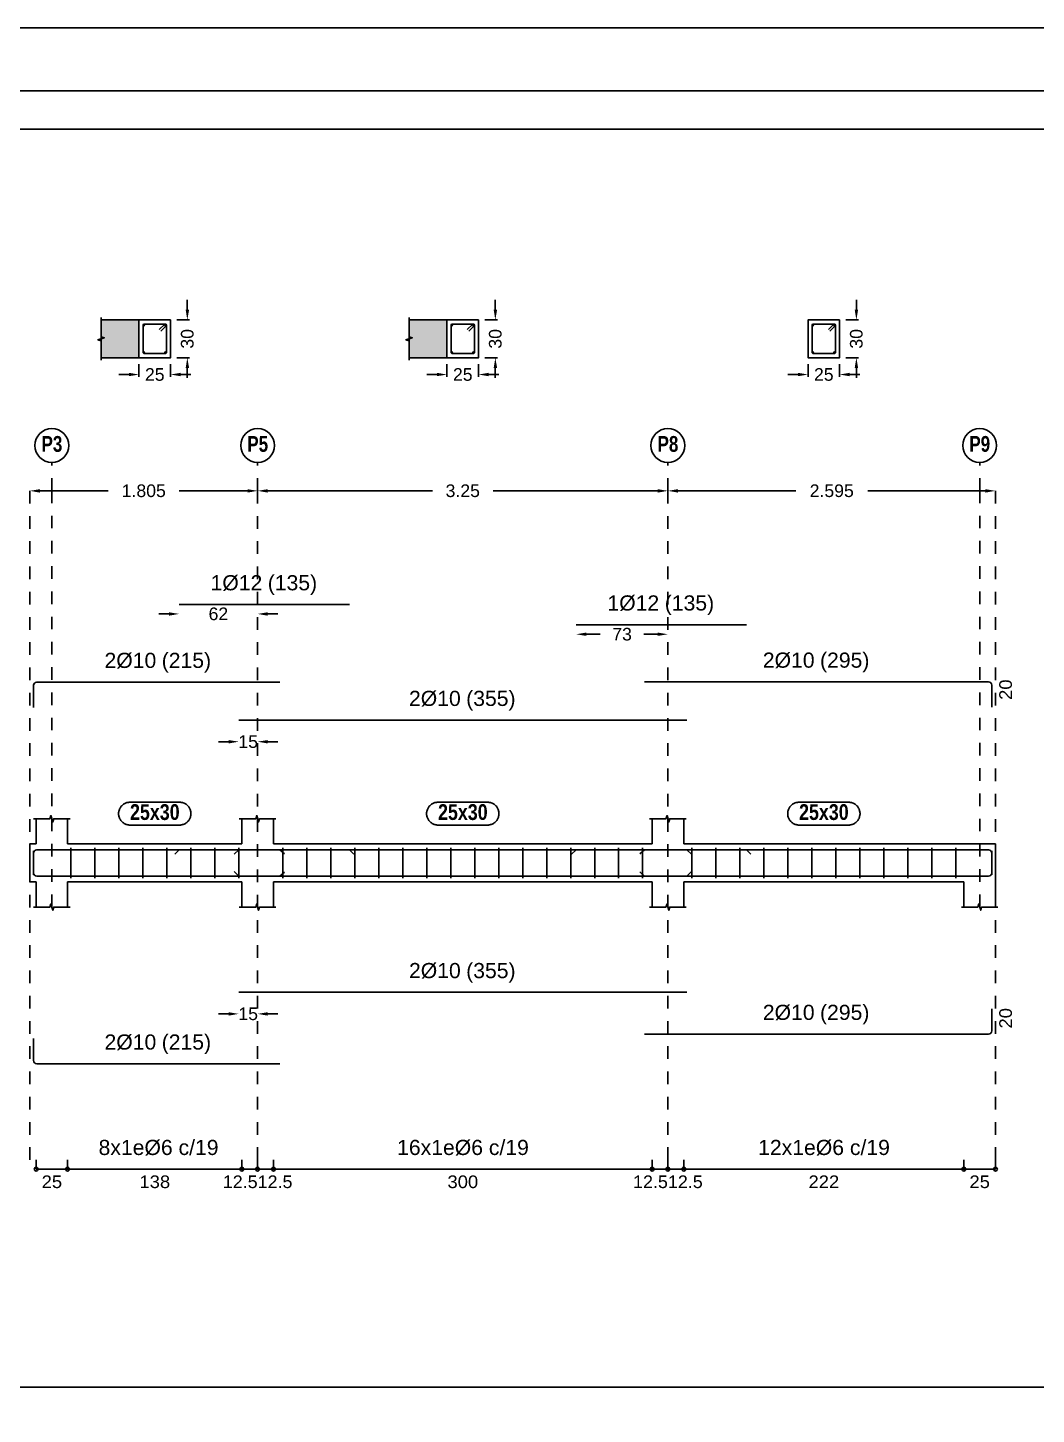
# Model space of a CAD drawing. Extents: x 2455 to 9764, y -806 to 181.
# Drawn here: x 4936.03 to 4944.02, y -489.6 to -478.61 of the extents above; entities that cross this region are included whole.
import ezdxf
from ezdxf.enums import TextEntityAlignment as Align

# ---------------------------------------------------------------- set-up
doc = ezdxf.new("R2010")
doc.units = 0
doc.header["$LTSCALE"] = 0.2
doc.header["$MEASUREMENT"] = 0
doc.linetypes.add('CYPE_RAYAPUNTO', pattern=[0.4125, 0.2025, -0.105, 0, -0.105])
doc.linetypes.add('PUNTOS2', pattern=[0.125, 0, -0.125])
doc.layers.add('01_cartela', color=6, linetype='CONTINUOUS', plot=False)
for name, color, linetype in [('01_cotas', 4, 'CONTINUOUS'), ('01_parcela', 7, 'CONTINUOUS'), ('01_primera', 5, 'CONTINUOUS'), ('ALZ_CONT_NUDOS', 5, 'CONTINUOUS'), ('ALZ_CONT_VIG_HORMIGON', 5, 'CONTINUOUS'), ('ALZ_COT_COT_LIN_APOYOS', 120, 'CYPE_RAYAPUNTO'), ('ALZ_REF_REF_REFERENCIA', 3, 'CONTINUOUS'), ('ALZ_REF_TEXTO_REF_NOMBRE', 3, 'CONTINUOUS'), ('ARM_LONGITUDINAL_Ø10', 4, 'CONTINUOUS'), ('ARM_LONGITUDINAL_Ø12', 4, 'CONTINUOUS'), ('ARM_TRANSVERSAL_Ø6', 4, 'CONTINUOUS'), ('SEC_CONT_FORJADOS_SECCION', 8, 'CONTINUOUS'), ('SEC_CONT_VIG_HORMIGON_SECCION', 2, 'CONTINUOUS'), ('UNI_CORTANTES', 3, 'CONTINUOUS')]:
    doc.layers.add(name, color=color, linetype=linetype)
doc.layers.add('VIG_CARAS', color=5, linetype='CONTINUOUS', lineweight=9)
doc.styles.add('BERNARDO', font='GOTHICB.TTF')
doc.styles.add('CYPETXT_0.15', font='arial.ttf', dxfattribs={"height": 0.1})
doc.styles.add('Estilo1', font='swissel.ttf')
doc.styles.add('NIEVES2', font='sanss___.ttf')
doc.styles.add('ROMANS', font='romans')
doc.dimstyles.new('DECIMAL-50', dxfattribs={"dimtxt": 0.08, "dimasz": 0.15, "dimexe": 0.05, "dimexo": 0.05, "dimgap": 0.09, "dimtad": 0, "dimzin": 0, "dimdsep": 46, "dimtxsty": 'ROMANS', "dimblk": 'DOTSMALL', "dimcen": 0.09, "dimclrt": 7, "dimadec": 0, "dimazin": 0, "dimtfac": 1.38, "dimtix": 1, "dimtofl": 0, "dimtmove": 2, "dimatfit": 3, "dimldrblk": 'OBLIQUE', "dimfxl": 1, "dimtolj": 1, "dimtzin": 0, "dimarcsym": 0})

# ---------------------------------------------------------------- blocks, each defined once
blk = doc.blocks.new('*D652')
at = {"layer": '01_cotas', "color": 0, "lineweight": -2, "transparency": 16777216}
for p, q in [((4936.83, -481.36), (4936.75, -481.36)), ((4937.24, -481.36), (4937.32, -481.36))]:
    blk.add_line(p, q, dxfattribs=at)
at = {"layer": '01_cotas', "color": 0, "linetype": 'PUNTOS2', "lineweight": -2, "transparency": 16777216}
for p, q in [((4936.91, -481.277), (4936.91, -481.41)), ((4937.16, -481.277), (4937.16, -481.41))]:
    blk.add_line(p, q, dxfattribs=at)
at = {"layer": '01_cotas', "color": 0, "transparency": 16777216}
for points in [[(4936.83, -481.346), (4936.83, -481.373), (4936.91, -481.36)], [(4937.24, -481.346), (4937.24, -481.373), (4937.16, -481.36)]]:
    blk.add_solid(points, dxfattribs=at)
at = {"layer": '01_cotas', "color": 5, "transparency": 16777216, "insert": (4937.035, -481.36), "char_height": 0.1, "attachment_point": 5, "style": 'Estilo1'}
blk.add_mtext('\\A1;25', dxfattribs=at)
blk = doc.blocks.new('*D653')
at = {"layer": '01_cotas', "color": 0, "lineweight": -2, "transparency": 16777216}
for p, q in [((4937.293, -480.847), (4937.293, -480.767)), ((4937.293, -481.307), (4937.293, -481.387))]:
    blk.add_line(p, q, dxfattribs=at)
at = {"layer": '01_cotas', "color": 0, "linetype": 'PUNTOS2', "lineweight": -2, "transparency": 16777216}
for p, q in [((4937.21, -480.927), (4937.343, -480.927)), ((4937.21, -481.227), (4937.343, -481.227))]:
    blk.add_line(p, q, dxfattribs=at)
at = {"layer": '01_cotas', "color": 0, "transparency": 16777216}
for points in [[(4937.28, -480.847), (4937.307, -480.847), (4937.293, -480.927)], [(4937.28, -481.307), (4937.307, -481.307), (4937.293, -481.227)]]:
    blk.add_solid(points, dxfattribs=at)
at = {"layer": '01_cotas', "color": 5, "transparency": 16777216, "insert": (4937.293, -481.077), "char_height": 0.1, "attachment_point": 5, "rotation": 90, "style": 'Estilo1'}
blk.add_mtext('\\A1;30', dxfattribs=at)
blk = doc.blocks.new('*D654')
at = {"layer": '01_cotas', "color": 0, "lineweight": -2, "transparency": 16777216}
for p, q in [((4939.27, -481.36), (4939.19, -481.36)), ((4939.68, -481.36), (4939.76, -481.36))]:
    blk.add_line(p, q, dxfattribs=at)
at = {"layer": '01_cotas', "color": 0, "linetype": 'PUNTOS2', "lineweight": -2, "transparency": 16777216}
for p, q in [((4939.35, -481.277), (4939.35, -481.41)), ((4939.6, -481.277), (4939.6, -481.41))]:
    blk.add_line(p, q, dxfattribs=at)
at = {"layer": '01_cotas', "color": 0, "transparency": 16777216}
for points in [[(4939.27, -481.346), (4939.27, -481.373), (4939.35, -481.36)], [(4939.68, -481.346), (4939.68, -481.373), (4939.6, -481.36)]]:
    blk.add_solid(points, dxfattribs=at)
at = {"layer": '01_cotas', "color": 5, "transparency": 16777216, "insert": (4939.475, -481.36), "char_height": 0.1, "attachment_point": 5, "style": 'Estilo1'}
blk.add_mtext('\\A1;25', dxfattribs=at)
blk = doc.blocks.new('*D655')
at = {"layer": '01_cotas', "color": 0, "lineweight": -2, "transparency": 16777216}
for p, q in [((4939.733, -480.847), (4939.733, -480.767)), ((4939.733, -481.307), (4939.733, -481.387))]:
    blk.add_line(p, q, dxfattribs=at)
at = {"layer": '01_cotas', "color": 0, "linetype": 'PUNTOS2', "lineweight": -2, "transparency": 16777216}
for p, q in [((4939.65, -480.927), (4939.783, -480.927)), ((4939.65, -481.227), (4939.783, -481.227))]:
    blk.add_line(p, q, dxfattribs=at)
at = {"layer": '01_cotas', "color": 0, "transparency": 16777216}
for points in [[(4939.72, -480.847), (4939.747, -480.847), (4939.733, -480.927)], [(4939.72, -481.307), (4939.747, -481.307), (4939.733, -481.227)]]:
    blk.add_solid(points, dxfattribs=at)
at = {"layer": '01_cotas', "color": 5, "transparency": 16777216, "insert": (4939.733, -481.077), "char_height": 0.1, "attachment_point": 5, "rotation": 90, "style": 'Estilo1'}
blk.add_mtext('\\A1;30', dxfattribs=at)
blk = doc.blocks.new('*D656')
at = {"layer": '01_cotas', "color": 0, "lineweight": -2, "transparency": 16777216}
for p, q in [((4942.13, -481.36), (4942.05, -481.36)), ((4942.54, -481.36), (4942.62, -481.36))]:
    blk.add_line(p, q, dxfattribs=at)
at = {"layer": '01_cotas', "color": 0, "linetype": 'PUNTOS2', "lineweight": -2, "transparency": 16777216}
for p, q in [((4942.21, -481.277), (4942.21, -481.41)), ((4942.46, -481.277), (4942.46, -481.41))]:
    blk.add_line(p, q, dxfattribs=at)
at = {"layer": '01_cotas', "color": 0, "transparency": 16777216}
for points in [[(4942.13, -481.346), (4942.13, -481.373), (4942.21, -481.36)], [(4942.54, -481.346), (4942.54, -481.373), (4942.46, -481.36)]]:
    blk.add_solid(points, dxfattribs=at)
at = {"layer": '01_cotas', "color": 5, "transparency": 16777216, "insert": (4942.335, -481.36), "char_height": 0.1, "attachment_point": 5, "style": 'Estilo1'}
blk.add_mtext('\\A1;25', dxfattribs=at)
blk = doc.blocks.new('*D657')
at = {"layer": '01_cotas', "color": 0, "lineweight": -2, "transparency": 16777216}
for p, q in [((4942.593, -480.847), (4942.593, -480.767)), ((4942.593, -481.307), (4942.593, -481.387))]:
    blk.add_line(p, q, dxfattribs=at)
at = {"layer": '01_cotas', "color": 0, "linetype": 'PUNTOS2', "lineweight": -2, "transparency": 16777216}
for p, q in [((4942.51, -480.927), (4942.643, -480.927)), ((4942.51, -481.227), (4942.643, -481.227))]:
    blk.add_line(p, q, dxfattribs=at)
at = {"layer": '01_cotas', "color": 0, "transparency": 16777216}
for points in [[(4942.58, -480.847), (4942.607, -480.847), (4942.593, -480.927)], [(4942.58, -481.307), (4942.607, -481.307), (4942.593, -481.227)]]:
    blk.add_solid(points, dxfattribs=at)
at = {"layer": '01_cotas', "color": 5, "transparency": 16777216, "insert": (4942.593, -481.077), "char_height": 0.1, "attachment_point": 5, "rotation": 90, "style": 'Estilo1'}
blk.add_mtext('\\A1;30', dxfattribs=at)
blk = doc.blocks.new('*D658')
at = {"layer": '01_cotas', "color": 0, "lineweight": -2, "transparency": 16777216}
for p, q in [((4936.125, -482.281), (4936.667, -482.281)), ((4937.77, -482.281), (4937.229, -482.281))]:
    blk.add_line(p, q, dxfattribs=at)
at = {"layer": '01_cotas', "color": 0, "transparency": 16777216}
for points in [[(4936.125, -482.268), (4936.125, -482.295), (4936.045, -482.281)], [(4937.77, -482.268), (4937.77, -482.295), (4937.85, -482.281)]]:
    blk.add_solid(points, dxfattribs=at)
at = {"layer": '01_cotas', "color": 5, "transparency": 16777216, "insert": (4936.948, -482.281), "char_height": 0.1, "attachment_point": 5, "style": 'Estilo1'}
blk.add_mtext('\\A1;1.805', dxfattribs=at)
blk = doc.blocks.new('*D659')
at = {"layer": '01_cotas', "color": 0, "lineweight": -2, "transparency": 16777216}
for p, q in [((4937.93, -482.281), (4939.235, -482.281)), ((4941.02, -482.281), (4939.715, -482.281))]:
    blk.add_line(p, q, dxfattribs=at)
at = {"layer": '01_cotas', "color": 0, "transparency": 16777216}
for points in [[(4937.93, -482.268), (4937.93, -482.295), (4937.85, -482.281)], [(4941.02, -482.268), (4941.02, -482.295), (4941.1, -482.281)]]:
    blk.add_solid(points, dxfattribs=at)
at = {"layer": '01_cotas', "color": 5, "transparency": 16777216, "insert": (4939.475, -482.281), "char_height": 0.1, "attachment_point": 5, "style": 'Estilo1'}
blk.add_mtext('\\A1;3.25', dxfattribs=at)
blk = doc.blocks.new('*D660')
at = {"layer": '01_cotas', "color": 0, "lineweight": -2, "transparency": 16777216}
for p, q in [((4941.18, -482.281), (4942.113, -482.281)), ((4943.615, -482.281), (4942.683, -482.281))]:
    blk.add_line(p, q, dxfattribs=at)
at = {"layer": '01_cotas', "color": 0, "transparency": 16777216}
for points in [[(4941.18, -482.268), (4941.18, -482.295), (4941.1, -482.281)], [(4943.615, -482.268), (4943.615, -482.295), (4943.695, -482.281)]]:
    blk.add_solid(points, dxfattribs=at)
at = {"layer": '01_cotas', "color": 5, "transparency": 16777216, "insert": (4942.398, -482.281), "char_height": 0.1, "attachment_point": 5, "style": 'Estilo1'}
blk.add_mtext('\\A1;2.595', dxfattribs=at)
blk = doc.blocks.new('*D661')
at = {"layer": '01_cotas', "color": 0, "lineweight": -2, "transparency": 16777216}
for p, q in [((4937.62, -484.268), (4937.54, -484.268)), ((4937.93, -484.268), (4938.01, -484.268))]:
    blk.add_line(p, q, dxfattribs=at)
at = {"layer": '01_cotas', "color": 0, "transparency": 16777216}
for points in [[(4937.62, -484.255), (4937.62, -484.282), (4937.7, -484.268)], [(4937.93, -484.255), (4937.93, -484.282), (4937.85, -484.268)]]:
    blk.add_solid(points, dxfattribs=at)
at = {"layer": '01_cotas', "color": 5, "transparency": 16777216, "insert": (4937.775, -484.268), "char_height": 0.1, "attachment_point": 5, "style": 'Estilo1'}
blk.add_mtext('\\A1;15', dxfattribs=at)
blk = doc.blocks.new('*D662')
at = {"layer": '01_cotas', "color": 0, "lineweight": -2, "transparency": 16777216}
for p, q in [((4937.62, -486.424), (4937.54, -486.424)), ((4937.93, -486.424), (4938.01, -486.424))]:
    blk.add_line(p, q, dxfattribs=at)
at = {"layer": '01_cotas', "color": 0, "transparency": 16777216}
for points in [[(4937.62, -486.411), (4937.62, -486.438), (4937.7, -486.424)], [(4937.93, -486.411), (4937.93, -486.438), (4937.85, -486.424)]]:
    blk.add_solid(points, dxfattribs=at)
at = {"layer": '01_cotas', "color": 5, "transparency": 16777216, "insert": (4937.775, -486.424), "char_height": 0.1, "attachment_point": 5, "style": 'Estilo1'}
blk.add_mtext('\\A1;15', dxfattribs=at)
blk = doc.blocks.new('*D663')
at = {"layer": '01_cotas', "color": 0, "lineweight": -2, "transparency": 16777216}
for p, q in [((4937.148, -483.256), (4937.068, -483.256)), ((4937.93, -483.256), (4938.01, -483.256))]:
    blk.add_line(p, q, dxfattribs=at)
at = {"layer": '01_cotas', "color": 0, "transparency": 16777216}
for points in [[(4937.148, -483.243), (4937.148, -483.27), (4937.228, -483.256)], [(4937.93, -483.243), (4937.93, -483.27), (4937.85, -483.256)]]:
    blk.add_solid(points, dxfattribs=at)
at = {"layer": '01_cotas', "color": 5, "transparency": 16777216, "insert": (4937.539, -483.256), "char_height": 0.1, "attachment_point": 5, "style": 'Estilo1'}
blk.add_mtext('\\A1;62', dxfattribs=at)
blk = doc.blocks.new('*D664')
at = {"layer": '01_cotas', "color": 0, "lineweight": -2, "transparency": 16777216}
for p, q in [((4940.453, -483.417), (4940.564, -483.417)), ((4941.02, -483.417), (4940.909, -483.417))]:
    blk.add_line(p, q, dxfattribs=at)
at = {"layer": '01_cotas', "color": 0, "transparency": 16777216}
for points in [[(4940.453, -483.404), (4940.453, -483.43), (4940.373, -483.417)], [(4941.02, -483.404), (4941.02, -483.43), (4941.1, -483.417)]]:
    blk.add_solid(points, dxfattribs=at)
at = {"layer": '01_cotas', "color": 5, "transparency": 16777216, "insert": (4940.737, -483.417), "char_height": 0.1, "attachment_point": 5, "style": 'Estilo1'}
blk.add_mtext('\\A1;73', dxfattribs=at)

msp = doc.modelspace()

# ---------------------------------------------------------------- hatches: boundary and pattern name
at = {"layer": 'SEC_CONT_FORJADOS_SECCION', "true_color": 0xdad7d3}
for points in [[(4936.61, -481.227), (4936.91, -481.227), (4936.91, -480.927), (4936.61, -480.927)], [(4939.05, -481.227), (4939.35, -481.227), (4939.35, -480.927), (4939.05, -480.927)]]:
    msp.add_hatch(color=254, dxfattribs=at).paths.add_polyline_path(points)

# ---------------------------------------------------------------- linework, layer by layer
at = {"layer": '01_cartela', "color": 3}
msp.add_lwpolyline([(4921.37, -478.613), (4921.37, -500.148), (4952.008, -500.148), (4952.008, -478.613)], close=True, dxfattribs=at)
at = {"layer": '01_parcela', "color": 7, "ltscale": 2.5}
for p, q in [((4951.508, -479.113), (4921.87, -479.113)), ((4921.869, -489.38), (4951.509, -489.38))]:
    msp.add_line(p, q, dxfattribs=at)
at = {"layer": '01_primera', "ltscale": 2.5}
msp.add_line((4921.87, -479.415), (4951.508, -479.415), dxfattribs=at)
at = {"layer": 'ALZ_CONT_NUDOS'}
for p, q in [((4936.095, -485.078), (4936.095, -484.878)), ((4936.345, -485.078), (4936.345, -484.878)), ((4937.725, -485.078), (4937.725, -484.878)), ((4937.975, -485.078), (4937.975, -484.878)), ((4940.975, -485.078), (4940.975, -484.878)), ((4941.225, -485.078), (4941.225, -484.878)), ((4936.095, -485.378), (4936.095, -485.578)), ((4936.345, -485.378), (4936.345, -485.578)), ((4937.725, -485.378), (4937.725, -485.578)), ((4937.975, -485.378), (4937.975, -485.578)), ((4940.975, -485.378), (4940.975, -485.578)), ((4941.225, -485.378), (4941.225, -485.578)), ((4943.445, -485.378), (4943.445, -485.578)), ((4943.695, -485.378), (4943.695, -485.578))]:
    msp.add_line(p, q, dxfattribs=at)
for points in [[(4936.075, -484.878), (4936.205, -484.878), (4936.213, -484.853), (4936.228, -484.903), (4936.235, -484.878), (4936.365, -484.878)], [(4937.705, -484.878), (4937.835, -484.878), (4937.843, -484.853), (4937.858, -484.903), (4937.865, -484.878), (4937.995, -484.878)], [(4940.955, -484.878), (4941.085, -484.878), (4941.093, -484.853), (4941.108, -484.903), (4941.115, -484.878), (4941.245, -484.878)], [(4936.095, -485.078), (4936.045, -485.078), (4936.045, -485.378), (4936.095, -485.378)], [(4943.445, -485.078), (4943.695, -485.078), (4943.695, -485.378)], [(4936.075, -485.578), (4936.205, -485.578), (4936.213, -485.553), (4936.228, -485.603), (4936.235, -485.578), (4936.365, -485.578)], [(4937.705, -485.578), (4937.835, -485.578), (4937.843, -485.553), (4937.858, -485.603), (4937.865, -485.578), (4937.995, -485.578)], [(4940.955, -485.578), (4941.085, -485.578), (4941.093, -485.553), (4941.108, -485.603), (4941.115, -485.578), (4941.245, -485.578)], [(4943.425, -485.578), (4943.555, -485.578), (4943.563, -485.553), (4943.578, -485.603), (4943.585, -485.578), (4943.715, -485.578)]]:
    msp.add_lwpolyline(points, dxfattribs=at)
at = {"layer": 'ALZ_CONT_VIG_HORMIGON'}
for p, q in [((4936.345, -485.078), (4937.725, -485.078)), ((4937.975, -485.078), (4940.975, -485.078)), ((4941.225, -485.078), (4943.445, -485.078)), ((4936.345, -485.378), (4937.725, -485.378)), ((4937.975, -485.378), (4940.975, -485.378)), ((4941.225, -485.378), (4943.445, -485.378))]:
    msp.add_line(p, q, dxfattribs=at)
at = {"layer": 'ALZ_COT_COT_LIN_APOYOS'}
for p, q in [((4936.22, -482.281), (4936.22, -482.056)), ((4937.85, -482.281), (4937.85, -482.056)), ((4941.1, -482.281), (4941.1, -482.056)), ((4943.57, -482.281), (4943.57, -482.056)), ((4936.045, -482.281), (4936.045, -487.654)), ((4936.22, -485.578), (4936.22, -482.281)), ((4937.85, -482.281), (4937.85, -487.654)), ((4941.1, -482.281), (4941.1, -487.654)), ((4943.57, -485.578), (4943.57, -482.281)), ((4943.695, -482.281), (4943.695, -487.654))]:
    msp.add_line(p, q, dxfattribs=at)
at = {"layer": 'ALZ_REF_REF_REFERENCIA'}
for centre in [(4936.22, -481.922), (4937.85, -481.922), (4941.1, -481.922), (4943.57, -481.922)]:
    msp.add_circle(centre, 0.134, dxfattribs=at)
at = {"layer": 'ALZ_REF_TEXTO_REF_NOMBRE', "color": 5}
for points in [[(4937.232, -484.748), (4937.238, -484.748), (4937.244, -484.749), (4937.25, -484.75), (4937.256, -484.751), (4937.261, -484.753), (4937.267, -484.755), (4937.272, -484.758), (4937.278, -484.761), (4937.283, -484.764), (4937.288, -484.768), (4937.292, -484.772), (4937.297, -484.776), (4937.301, -484.78), (4937.304, -484.785), (4937.308, -484.79), (4937.311, -484.795), (4937.314, -484.8), (4937.316, -484.806), (4937.318, -484.812), (4937.319, -484.817), (4937.321, -484.823), (4937.321, -484.829), (4937.322, -484.835), (4937.322, -484.841), (4937.321, -484.847), (4937.321, -484.853), (4937.319, -484.859), (4937.318, -484.865), (4937.316, -484.871), (4937.314, -484.876), (4937.311, -484.882), (4937.308, -484.887), (4937.304, -484.892), (4937.301, -484.896), (4937.297, -484.901), (4937.292, -484.905), (4937.288, -484.909), (4937.283, -484.912), (4937.278, -484.916), (4937.272, -484.919), (4937.267, -484.921), (4937.261, -484.923), (4937.256, -484.925), (4937.25, -484.926), (4937.244, -484.927), (4937.238, -484.928), (4937.232, -484.928), (4936.839, -484.928), (4936.833, -484.928), (4936.827, -484.927), (4936.821, -484.926), (4936.815, -484.925), (4936.809, -484.923), (4936.804, -484.921), (4936.798, -484.919), (4936.793, -484.916), (4936.788, -484.912), (4936.783, -484.909), (4936.779, -484.905), (4936.774, -484.901), (4936.77, -484.896), (4936.766, -484.892), (4936.763, -484.887), (4936.76, -484.882), (4936.757, -484.876), (4936.755, -484.871), (4936.753, -484.865), (4936.751, -484.859), (4936.75, -484.853), (4936.749, -484.847), (4936.749, -484.841), (4936.749, -484.835), (4936.749, -484.829), (4936.75, -484.823), (4936.751, -484.817), (4936.753, -484.812), (4936.755, -484.806), (4936.757, -484.8), (4936.76, -484.795), (4936.763, -484.79), (4936.766, -484.785), (4936.77, -484.78), (4936.774, -484.776), (4936.779, -484.772), (4936.783, -484.768), (4936.788, -484.764), (4936.793, -484.761), (4936.798, -484.758), (4936.804, -484.755), (4936.809, -484.753), (4936.815, -484.751), (4936.821, -484.75), (4936.827, -484.749), (4936.833, -484.748), (4936.839, -484.748), (4937.232, -484.748)], [(4939.672, -484.748), (4939.678, -484.748), (4939.684, -484.749), (4939.69, -484.75), (4939.696, -484.751), (4939.701, -484.753), (4939.707, -484.755), (4939.712, -484.758), (4939.718, -484.761), (4939.723, -484.764), (4939.728, -484.768), (4939.732, -484.772), (4939.737, -484.776), (4939.741, -484.78), (4939.744, -484.785), (4939.748, -484.79), (4939.751, -484.795), (4939.754, -484.8), (4939.756, -484.806), (4939.758, -484.812), (4939.759, -484.817), (4939.761, -484.823), (4939.761, -484.829), (4939.762, -484.835), (4939.762, -484.841), (4939.761, -484.847), (4939.761, -484.853), (4939.759, -484.859), (4939.758, -484.865), (4939.756, -484.871), (4939.754, -484.876), (4939.751, -484.882), (4939.748, -484.887), (4939.744, -484.892), (4939.741, -484.896), (4939.737, -484.901), (4939.732, -484.905), (4939.728, -484.909), (4939.723, -484.912), (4939.718, -484.916), (4939.712, -484.919), (4939.707, -484.921), (4939.701, -484.923), (4939.696, -484.925), (4939.69, -484.926), (4939.684, -484.927), (4939.678, -484.928), (4939.672, -484.928), (4939.279, -484.928), (4939.273, -484.928), (4939.267, -484.927), (4939.261, -484.926), (4939.255, -484.925), (4939.249, -484.923), (4939.244, -484.921), (4939.238, -484.919), (4939.233, -484.916), (4939.228, -484.912), (4939.223, -484.909), (4939.219, -484.905), (4939.214, -484.901), (4939.21, -484.896), (4939.206, -484.892), (4939.203, -484.887), (4939.2, -484.882), (4939.197, -484.876), (4939.195, -484.871), (4939.193, -484.865), (4939.191, -484.859), (4939.19, -484.853), (4939.189, -484.847), (4939.189, -484.841), (4939.189, -484.835), (4939.189, -484.829), (4939.19, -484.823), (4939.191, -484.817), (4939.193, -484.812), (4939.195, -484.806), (4939.197, -484.8), (4939.2, -484.795), (4939.203, -484.79), (4939.206, -484.785), (4939.21, -484.78), (4939.214, -484.776), (4939.219, -484.772), (4939.223, -484.768), (4939.228, -484.764), (4939.233, -484.761), (4939.238, -484.758), (4939.244, -484.755), (4939.249, -484.753), (4939.255, -484.751), (4939.261, -484.75), (4939.267, -484.749), (4939.273, -484.748), (4939.279, -484.748), (4939.672, -484.748)], [(4942.532, -484.748), (4942.538, -484.748), (4942.544, -484.749), (4942.55, -484.75), (4942.556, -484.751), (4942.561, -484.753), (4942.567, -484.755), (4942.572, -484.758), (4942.578, -484.761), (4942.583, -484.764), (4942.588, -484.768), (4942.592, -484.772), (4942.597, -484.776), (4942.601, -484.78), (4942.604, -484.785), (4942.608, -484.79), (4942.611, -484.795), (4942.614, -484.8), (4942.616, -484.806), (4942.618, -484.812), (4942.619, -484.817), (4942.621, -484.823), (4942.621, -484.829), (4942.622, -484.835), (4942.622, -484.841), (4942.621, -484.847), (4942.621, -484.853), (4942.619, -484.859), (4942.618, -484.865), (4942.616, -484.871), (4942.614, -484.876), (4942.611, -484.882), (4942.608, -484.887), (4942.604, -484.892), (4942.601, -484.896), (4942.597, -484.901), (4942.592, -484.905), (4942.588, -484.909), (4942.583, -484.912), (4942.578, -484.916), (4942.572, -484.919), (4942.567, -484.921), (4942.561, -484.923), (4942.556, -484.925), (4942.55, -484.926), (4942.544, -484.927), (4942.538, -484.928), (4942.532, -484.928), (4942.139, -484.928), (4942.133, -484.928), (4942.127, -484.927), (4942.121, -484.926), (4942.115, -484.925), (4942.109, -484.923), (4942.104, -484.921), (4942.098, -484.919), (4942.093, -484.916), (4942.088, -484.912), (4942.083, -484.909), (4942.079, -484.905), (4942.074, -484.901), (4942.07, -484.896), (4942.066, -484.892), (4942.063, -484.887), (4942.06, -484.882), (4942.057, -484.876), (4942.055, -484.871), (4942.053, -484.865), (4942.051, -484.859), (4942.05, -484.853), (4942.049, -484.847), (4942.049, -484.841), (4942.049, -484.835), (4942.049, -484.829), (4942.05, -484.823), (4942.051, -484.817), (4942.053, -484.812), (4942.055, -484.806), (4942.057, -484.8), (4942.06, -484.795), (4942.063, -484.79), (4942.066, -484.785), (4942.07, -484.78), (4942.074, -484.776), (4942.079, -484.772), (4942.083, -484.768), (4942.088, -484.764), (4942.093, -484.761), (4942.098, -484.758), (4942.104, -484.755), (4942.109, -484.753), (4942.115, -484.751), (4942.121, -484.75), (4942.127, -484.749), (4942.133, -484.748), (4942.139, -484.748), (4942.532, -484.748)]]:
    msp.add_lwpolyline(points, close=True, dxfattribs=at)
at = {"layer": 'ARM_LONGITUDINAL_Ø10'}
for p, q in [((4937.7, -485.124), (4937.665, -485.16)), ((4938.025, -485.124), (4938.064, -485.156)), ((4940.915, -485.124), (4940.878, -485.157)), ((4941.25, -485.124), (4941.286, -485.16)), ((4937.7, -485.332), (4937.665, -485.297)), ((4938.025, -485.332), (4938.064, -485.301)), ((4940.915, -485.332), (4940.878, -485.3)), ((4941.25, -485.332), (4941.286, -485.297))]:
    msp.add_line(p, q, dxfattribs=at)
for points in [[(4940.915, -483.795), (4943.64, -483.795), (4943.65, -483.796), (4943.658, -483.802), (4943.663, -483.81), (4943.665, -483.82), (4943.665, -483.995)], [(4936.075, -483.996), (4936.075, -483.821), (4936.077, -483.812), (4936.083, -483.804), (4936.091, -483.798), (4936.1, -483.796), (4938.025, -483.796)], [(4937.7, -484.097), (4941.25, -484.097)], [(4936.075, -485.324), (4936.075, -485.149), (4936.077, -485.14), (4936.083, -485.132), (4936.091, -485.126), (4936.1, -485.124), (4938.025, -485.124)], [(4936.075, -485.132), (4936.075, -485.307), (4936.077, -485.317), (4936.083, -485.325), (4936.091, -485.33), (4936.1, -485.332), (4938.025, -485.332)], [(4937.7, -485.124), (4941.25, -485.124)], [(4940.915, -485.124), (4943.64, -485.124), (4943.65, -485.126), (4943.658, -485.132), (4943.663, -485.14), (4943.665, -485.149), (4943.665, -485.324)], [(4940.915, -485.332), (4943.64, -485.332), (4943.65, -485.33), (4943.658, -485.325), (4943.663, -485.317), (4943.665, -485.307), (4943.665, -485.132)], [(4937.7, -485.332), (4941.25, -485.332)], [(4937.7, -486.253), (4941.25, -486.253)], [(4940.915, -486.584), (4943.64, -486.584), (4943.65, -486.582), (4943.658, -486.577), (4943.663, -486.569), (4943.665, -486.559), (4943.665, -486.384)], [(4936.075, -486.619), (4936.075, -486.794), (4936.077, -486.804), (4936.083, -486.812), (4936.091, -486.818), (4936.1, -486.819), (4938.025, -486.819)]]:
    msp.add_lwpolyline(points, dxfattribs=at)
for centre in [(4936.951, -480.968), (4937.119, -480.968), (4939.391, -480.968), (4939.559, -480.968), (4942.251, -480.968), (4942.419, -480.968), (4936.951, -481.186), (4937.119, -481.186), (4939.391, -481.186), (4939.559, -481.186), (4942.251, -481.186), (4942.419, -481.186)]:
    msp.add_circle(centre, 0.005, dxfattribs=at)
at = {"layer": 'ARM_LONGITUDINAL_Ø12'}
for p, q in [((4937.228, -485.124), (4937.193, -485.16)), ((4938.578, -485.124), (4938.613, -485.16)), ((4940.373, -485.124), (4940.337, -485.16)), ((4941.723, -485.124), (4941.758, -485.16))]:
    msp.add_line(p, q, dxfattribs=at)
for points in [[(4937.228, -483.181), (4938.578, -483.181)], [(4940.373, -483.342), (4941.723, -483.342)], [(4937.228, -485.124), (4938.578, -485.124)], [(4940.373, -485.124), (4941.723, -485.124)]]:
    msp.add_lwpolyline(points, dxfattribs=at)
at = {"layer": 'ARM_TRANSVERSAL_Ø6'}
for p, q in [((4936.37, -485.108), (4936.37, -485.348)), ((4936.56, -485.108), (4936.56, -485.348)), ((4936.75, -485.108), (4936.75, -485.348)), ((4936.94, -485.108), (4936.94, -485.348)), ((4937.13, -485.108), (4937.13, -485.348)), ((4937.32, -485.108), (4937.32, -485.348)), ((4937.51, -485.108), (4937.51, -485.348)), ((4937.7, -485.108), (4937.7, -485.348)), ((4938.05, -485.108), (4938.05, -485.348)), ((4938.24, -485.108), (4938.24, -485.348)), ((4938.43, -485.108), (4938.43, -485.348)), ((4938.62, -485.108), (4938.62, -485.348)), ((4938.81, -485.108), (4938.81, -485.348)), ((4939, -485.108), (4939, -485.348)), ((4939.19, -485.108), (4939.19, -485.348)), ((4939.38, -485.108), (4939.38, -485.348)), ((4939.57, -485.108), (4939.57, -485.348)), ((4939.76, -485.108), (4939.76, -485.348)), ((4939.95, -485.108), (4939.95, -485.348)), ((4940.14, -485.108), (4940.14, -485.348)), ((4940.33, -485.108), (4940.33, -485.348)), ((4940.52, -485.108), (4940.52, -485.348)), ((4940.71, -485.108), (4940.71, -485.348)), ((4940.9, -485.108), (4940.9, -485.348)), ((4941.29, -485.108), (4941.29, -485.348)), ((4941.48, -485.108), (4941.48, -485.348)), ((4941.67, -485.108), (4941.67, -485.348)), ((4941.86, -485.108), (4941.86, -485.348)), ((4942.05, -485.108), (4942.05, -485.348)), ((4942.24, -485.108), (4942.24, -485.348)), ((4942.43, -485.108), (4942.43, -485.348)), ((4942.62, -485.108), (4942.62, -485.348)), ((4942.81, -485.108), (4942.81, -485.348)), ((4943, -485.108), (4943, -485.348)), ((4943.19, -485.108), (4943.19, -485.348)), ((4943.38, -485.108), (4943.38, -485.348))]:
    msp.add_line(p, q, dxfattribs=at)
for points in [[(4937.083, -481.016), (4937.125, -480.973), (4937.126, -480.972), (4937.127, -480.971), (4937.127, -480.969), (4937.127, -480.968), (4937.127, -480.966), (4937.127, -480.965), (4937.126, -480.963), (4937.125, -480.962), (4937.124, -480.961), (4937.122, -480.96), (4937.121, -480.96), (4937.119, -480.96), (4936.951, -480.96), (4936.948, -480.96), (4936.946, -480.962), (4936.944, -480.965), (4936.943, -480.968), (4936.943, -481.186), (4936.944, -481.189), (4936.946, -481.191), (4936.948, -481.193), (4936.951, -481.194), (4937.119, -481.194), (4937.122, -481.193), (4937.125, -481.191), (4937.127, -481.189), (4937.127, -481.186), (4937.127, -480.968), (4937.127, -480.966), (4937.127, -480.965), (4937.126, -480.963), (4937.125, -480.962), (4937.124, -480.961), (4937.122, -480.96), (4937.121, -480.96), (4937.119, -480.96), (4937.118, -480.96), (4937.116, -480.96), (4937.115, -480.961), (4937.114, -480.962), (4937.071, -481.004)], [(4939.523, -481.016), (4939.565, -480.973), (4939.566, -480.972), (4939.567, -480.971), (4939.567, -480.969), (4939.567, -480.968), (4939.567, -480.966), (4939.567, -480.965), (4939.566, -480.963), (4939.565, -480.962), (4939.564, -480.961), (4939.562, -480.96), (4939.561, -480.96), (4939.559, -480.96), (4939.391, -480.96), (4939.388, -480.96), (4939.386, -480.962), (4939.384, -480.965), (4939.383, -480.968), (4939.383, -481.186), (4939.384, -481.189), (4939.386, -481.191), (4939.388, -481.193), (4939.391, -481.194), (4939.559, -481.194), (4939.562, -481.193), (4939.565, -481.191), (4939.567, -481.189), (4939.567, -481.186), (4939.567, -480.968), (4939.567, -480.966), (4939.567, -480.965), (4939.566, -480.963), (4939.565, -480.962), (4939.564, -480.961), (4939.562, -480.96), (4939.561, -480.96), (4939.559, -480.96), (4939.558, -480.96), (4939.556, -480.96), (4939.555, -480.961), (4939.554, -480.962), (4939.511, -481.004)], [(4942.383, -481.016), (4942.425, -480.973), (4942.426, -480.972), (4942.427, -480.971), (4942.427, -480.969), (4942.427, -480.968), (4942.427, -480.966), (4942.427, -480.965), (4942.426, -480.963), (4942.425, -480.962), (4942.424, -480.961), (4942.422, -480.96), (4942.421, -480.96), (4942.419, -480.96), (4942.251, -480.96), (4942.248, -480.96), (4942.246, -480.962), (4942.244, -480.965), (4942.243, -480.968), (4942.243, -481.186), (4942.244, -481.189), (4942.246, -481.191), (4942.248, -481.193), (4942.251, -481.194), (4942.419, -481.194), (4942.422, -481.193), (4942.425, -481.191), (4942.427, -481.189), (4942.427, -481.186), (4942.427, -480.968), (4942.427, -480.966), (4942.427, -480.965), (4942.426, -480.963), (4942.425, -480.962), (4942.424, -480.961), (4942.422, -480.96), (4942.421, -480.96), (4942.419, -480.96), (4942.418, -480.96), (4942.416, -480.96), (4942.415, -480.961), (4942.414, -480.962), (4942.371, -481.004)]]:
    msp.add_lwpolyline(points, dxfattribs=at)
at = {"layer": 'SEC_CONT_FORJADOS_SECCION'}
for points in [[(4936.61, -481.247), (4936.61, -481.092), (4936.585, -481.084), (4936.635, -481.069), (4936.61, -481.062), (4936.61, -480.907)], [(4936.61, -481.227), (4936.91, -481.227), (4936.91, -480.927), (4936.61, -480.927)], [(4939.05, -481.247), (4939.05, -481.092), (4939.025, -481.084), (4939.075, -481.069), (4939.05, -481.062), (4939.05, -480.907)], [(4939.05, -481.227), (4939.35, -481.227), (4939.35, -480.927), (4939.05, -480.927)]]:
    msp.add_lwpolyline(points, dxfattribs=at)
at = {"layer": 'SEC_CONT_FORJADOS_SECCION', "color": 254, "true_color": 0xdad7d3}
for points in [[(4936.61, -481.227), (4936.91, -481.227), (4936.91, -480.927), (4936.61, -480.927)], [(4939.05, -481.227), (4939.35, -481.227), (4939.35, -480.927), (4939.05, -480.927)]]:
    msp.add_lwpolyline(points, close=True, dxfattribs=at)
at = {"layer": 'SEC_CONT_VIG_HORMIGON_SECCION'}
for points in [[(4937.16, -480.927), (4936.91, -480.927), (4936.91, -481.227), (4937.16, -481.227), (4937.16, -480.927)], [(4939.6, -480.927), (4939.35, -480.927), (4939.35, -481.227), (4939.6, -481.227), (4939.6, -480.927)], [(4942.46, -480.927), (4942.21, -480.927), (4942.21, -481.227), (4942.46, -481.227), (4942.46, -480.927)]]:
    msp.add_lwpolyline(points, close=True, dxfattribs=at)
at = {"layer": 'UNI_CORTANTES', "color": 2}
for p, q in [((4936.095, -487.654), (4936.095, -487.579)), ((4936.345, -487.654), (4936.345, -487.579)), ((4937.725, -487.654), (4937.725, -487.579)), ((4937.85, -487.654), (4937.85, -487.579)), ((4937.975, -487.654), (4937.975, -487.579)), ((4940.975, -487.654), (4940.975, -487.579)), ((4941.1, -487.654), (4941.1, -487.579)), ((4941.225, -487.654), (4941.225, -487.579)), ((4943.445, -487.654), (4943.445, -487.579))]:
    msp.add_line(p, q, dxfattribs=at)
for points in [[(4936.095, -487.654), (4936.345, -487.654), (4936.345, -487.579)], [(4936.345, -487.654), (4937.725, -487.654), (4937.725, -487.579)], [(4937.725, -487.654), (4937.85, -487.654), (4937.85, -487.579)], [(4937.85, -487.654), (4937.975, -487.654), (4937.975, -487.579)], [(4937.975, -487.654), (4940.975, -487.654), (4940.975, -487.579)], [(4940.975, -487.654), (4941.1, -487.654), (4941.1, -487.579)], [(4941.1, -487.654), (4941.225, -487.654), (4941.225, -487.579)], [(4941.225, -487.654), (4943.445, -487.654), (4943.445, -487.579)], [(4943.445, -487.654), (4943.695, -487.654), (4943.695, -487.579)]]:
    msp.add_lwpolyline(points, dxfattribs=at)
for centre in [(4936.095, -487.654), (4936.345, -487.654), (4936.345, -487.654), (4937.725, -487.654), (4937.725, -487.654), (4937.85, -487.654), (4937.85, -487.654), (4937.975, -487.654), (4937.975, -487.654), (4940.975, -487.654), (4940.975, -487.654), (4941.1, -487.654), (4941.1, -487.654), (4941.225, -487.654), (4941.225, -487.654), (4943.445, -487.654), (4943.445, -487.654), (4943.695, -487.654)]:
    msp.add_circle(centre, 0.015, dxfattribs=at)

# ---------------------------------------------------------------- texts
at = {"layer": 'ALZ_REF_TEXTO_REF_NOMBRE', "color": 5, "style": 'BERNARDO'}
for s, width, p, p2 in [('P3', 0.846434, (4936.138, -481.972), (4936.303, -481.972)), ('P5', 0.846434, (4937.768, -481.972), (4937.933, -481.972)), ('P8', 0.846434, (4941.018, -481.972), (4941.183, -481.972)), ('P9', 0.846434, (4943.488, -481.972), (4943.653, -481.972)), ('25x30', 0.806421, (4936.839, -484.888), (4937.232, -484.888)), ('25x30', 0.806421, (4939.279, -484.888), (4939.672, -484.888)), ('25x30', 0.806421, (4942.139, -484.888), (4942.532, -484.888))]:
    msp.add_text(s, height=0.125, dxfattribs=dict(at, width=width)).set_placement(p, p2, align=Align.FIT)
at = {"layer": 'UNI_CORTANTES', "color": 4, "style": 'CYPETXT_0.15', "width": 1.042546}
for p, p2 in [((4943.825, -483.937), (4943.825, -483.775)), ((4943.825, -486.54), (4943.825, -486.378))]:
    msp.add_text('20', height=0.1, rotation=90, dxfattribs=at).set_placement(p, p2, align=Align.FIT)
at = {"layer": 'UNI_CORTANTES', "color": 2, "style": 'CYPETXT_0.15'}
for s, width, p, p2 in [('25', 1.042546, (4936.139, -487.804), (4936.301, -487.804)), ('138', 1.042546, (4936.914, -487.804), (4937.157, -487.804)), ('12.5', 1.015093, (4937.574, -487.804), (4937.85, -487.804)), ('12.5', 1.015093, (4937.85, -487.804), (4938.126, -487.804)), ('300', 1.042546, (4939.354, -487.804), (4939.597, -487.804)), ('12.5', 1.015093, (4940.824, -487.804), (4941.1, -487.804)), ('12.5', 1.015093, (4941.1, -487.804), (4941.376, -487.804)), ('222', 1.042546, (4942.214, -487.804), (4942.457, -487.804)), ('25', 1.042546, (4943.489, -487.804), (4943.651, -487.804))]:
    msp.add_text(s, height=0.1, dxfattribs=dict(at, width=width)).set_placement(p, p2, align=Align.FIT)
at = {"layer": 'VIG_CARAS', "color": 5, "style": 'NIEVES2'}
for s, p in [('1%%c12', (4937.477, -483.105)), ('(135)', (4937.93, -483.105)), ('1%%c12', (4940.621, -483.265)), ('(135)', (4941.075, -483.265)), ('2%%c10', (4936.637, -483.72)), ('(215)', (4937.09, -483.72)), ('2%%c10', (4941.852, -483.718)), ('(295)', (4942.305, -483.718)), ('2%%c10', (4939.049, -484.021)), ('(355)', (4939.502, -484.021)), ('2%%c10', (4939.049, -486.177)), ('(355)', (4939.502, -486.177)), ('2%%c10', (4941.852, -486.508)), ('(295)', (4942.305, -486.508)), ('2%%c10', (4936.637, -486.743)), ('(215)', (4937.09, -486.743))]:
    msp.add_text(s, height=0.12, dxfattribs=at).set_placement(p, align=Align.BOTTOM_LEFT)
at = {"layer": 'VIG_CARAS', "color": 4, "style": 'NIEVES2'}
for s, p in [('8x1e%%c6 c/19', (4936.59, -487.578)), ('16x1e%%c6 c/19', (4938.955, -487.578)), ('12x1e%%c6 c/19', (4941.815, -487.578))]:
    msp.add_text(s, height=0.12, dxfattribs=at).set_placement(p, align=Align.BOTTOM_LEFT)

# ---------------------------------------------------------------- dimensions: what is measured, and where the dimension line sits
at = {"layer": '01_cotas', "color": 2}
for p1, p2, distance, text, picture, middle in [((4937.16, -481.227), (4937.16, -480.927), -0.133, '30', '*D653', (4937.293, -481.077)), ((4939.6, -481.227), (4939.6, -480.927), -0.133, '30', '*D655', (4939.733, -481.077)), ((4942.46, -481.227), (4942.46, -480.927), -0.133, '30', '*D657', (4942.593, -481.077)), ((4936.91, -481.227), (4937.16, -481.227), -0.133, '25', '*D652', (4937.035, -481.36)), ((4939.35, -481.227), (4939.6, -481.227), -0.133, '25', '*D654', (4939.475, -481.36)), ((4942.21, -481.227), (4942.46, -481.227), -0.133, '25', '*D656', (4942.335, -481.36)), ((4937.85, -482.281), (4936.045, -482.281), 0, '1.805', '*D658', (4936.948, -482.281)), ((4941.1, -482.281), (4937.85, -482.281), 0, '3.25', '*D659', (4939.475, -482.281)), ((4943.695, -482.281), (4941.1, -482.281), 0, '2.595', '*D660', (4942.398, -482.281)), ((4937.228, -483.256), (4937.85, -483.256), 0, '62', '*D663', (4937.539, -483.256)), ((4940.373, -483.417), (4941.1, -483.417), 0, '73', '*D664', (4940.737, -483.417)), ((4937.7, -484.268), (4937.85, -484.268), 0, '15', '*D661', (4937.775, -484.268)), ((4937.7, -486.424), (4937.85, -486.424), 0, '15', '*D662', (4937.775, -486.424))]:
    dim = msp.add_aligned_dim(p1=p1, p2=p2, distance=distance, text=text, dimstyle='DECIMAL-50', override={"dimtxt": 0.1, "dimasz": 0.08, "dimtxsty": 'Estilo1', "dimsah": 1, "dimclrt": 5, "dimfxl": 0.09, "dimarcsym": 2}, dxfattribs=at)
    dim.commit()
    dim.dimension.update_dxf_attribs({"geometry": picture, "text_midpoint": middle})

doc.saveas('drawing.dxf')
